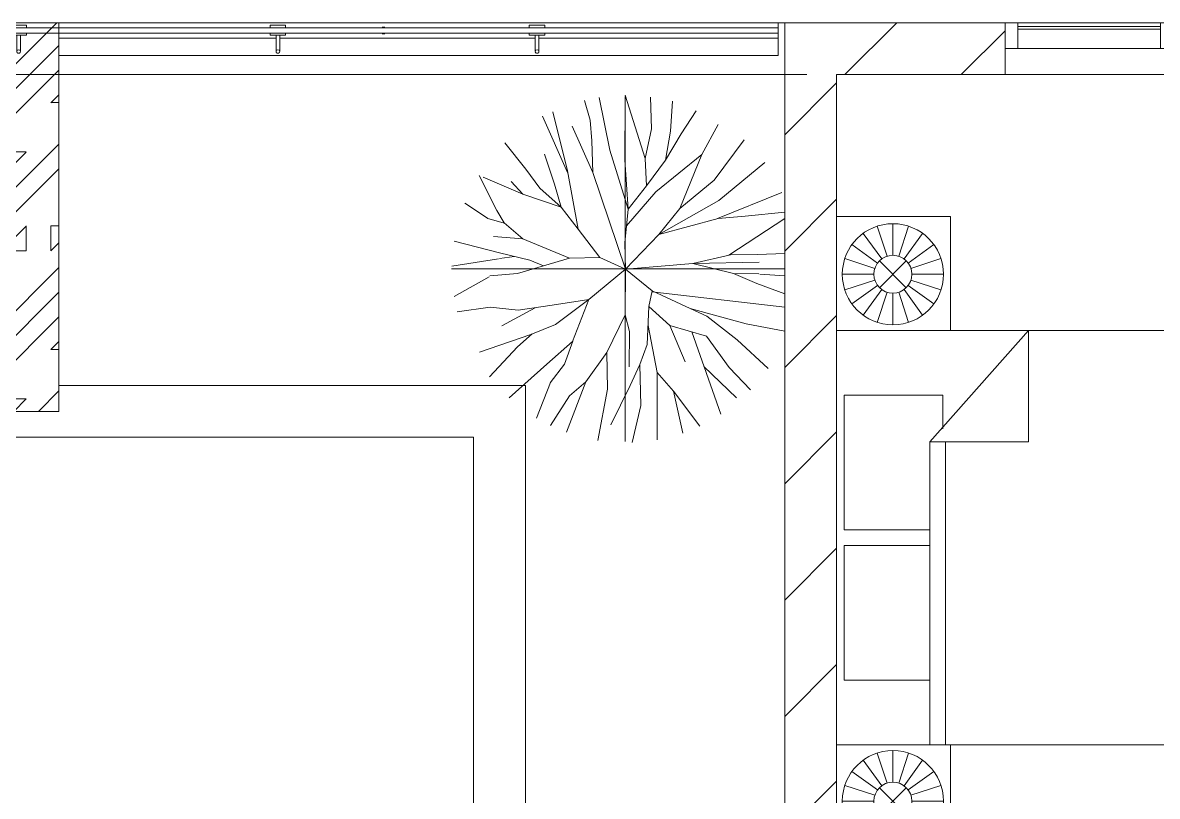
# Model space of a CAD drawing. Header units: millimetres. Extents: x -20144 to 117583, y -11426 to 48263.
# Drawn here: x 1511 to 5888, y 39614 to 42600 of the extents above; entities that cross this region are included whole.
import ezdxf

# ---------------------------------------------------------------- set-up
doc = ezdxf.new("R2010")
doc.units = ezdxf.units.MM
doc.linetypes.add('Grid Line', pattern=[22.225, 12.7, -3.175, 3.175, -3.175])
for name, color, linetype, lineweight in [('CUA', 31, 'Continuous', 9), ('HATCH-TUONG', 152, 'Continuous', 9), ('L-SITE', 91, 'Continuous', 5), ('NET CAT', 3, 'Continuous', 5), ('NET THAY 1', 41, 'Continuous', 5), ('NET THAY 2', 55, 'Continuous', 5), ('NET-CAT', 3, 'Continuous', 9), ('NET-THAY', 2, 'Continuous', 15), ('THIET BI', 44, 'Continuous', 5), ('TRUC', 225, 'Continuous', 5)]:
    doc.layers.add(name, color=color, linetype=linetype, lineweight=lineweight)
pattern_1 = [(45, (0, 0), (-224.5064, 224.5064), [])]

# ---------------------------------------------------------------- blocks, each defined once
blk = doc.blocks.new('Railing - NBS_RailInfillPnl_Post-721024-MẶT BẰNG TẦNG 24')
at = {"layer": 'NET THAY 2'}
for p, q in [((-13, -5), (-13, 5)), ((13, 5), (13, -5))]:
    blk.add_line(p, q, dxfattribs=at)
blk = doc.blocks.new('Railing - Railing-542844-MẶT BẰNG TẦNG 24')
at = {"layer": 'NET THAY 1'}
for p, q in [((4425.5, 42599.9), (1650.5, 42599.9)), ((4425.5, 42599.9), (4425.5, 42580.7)), ((4425.5, 42559.2), (4425.5, 42539.9)), ((2488.7, 42539.9), (1650.5, 42539.9)), ((3488.7, 42539.9), (2502.1, 42539.9)), ((4425.5, 42539.9), (3502.1, 42539.9)), ((4425.5, 42539.9), (4425.5, 42529.9)), ((4425.5, 42529.9), (4425.5, 42484.9)), ((1650.5, 42472.9), (4425.5, 42472.9)), ((4425.5, 42472.9), (1650.5, 42472.9)), ((4425.5, 42484.9), (4425.5, 42472.9))]:
    blk.add_line(p, q, dxfattribs=at)
at = {"rotation": 90}
blk.add_blockref('Railing - NBS_RailInfillPnl_Post-721024-MẶT BẰNG TẦNG 24', (2903, 42569.9), dxfattribs=at)
blk = doc.blocks.new('Top Rail Type - Top Rail_Internal_-542854-MẶT BẰNG TẦNG 24')
at = {"layer": 'NET THAY 1'}
for p, q in [((1521.3, 42559.2), (2469.3, 42559.2)), ((2466.3, 42580.7), (1524.3, 42580.7)), ((2521.3, 42559.2), (3469.3, 42559.2)), ((3466.3, 42580.7), (2524.3, 42580.7)), ((3521.3, 42559.2), (4425.5, 42559.2)), ((4425.5, 42580.7), (3524.3, 42580.7)), ((4425.5, 42559.2), (4425.5, 42580.7))]:
    blk.add_line(p, q, dxfattribs=at)
blk = doc.blocks.new('X-PHONG NGU 2 - X-PHONG NGU 2_Recovery_-626354-MẶT BẰNG TẦNG 24')
at = {"layer": 'CUA'}
for p, q in [((-1050, 100), (-1000, 100)), ((-1050, 0), (-1050, 100)), ((-1000, 100), (-450, 100)), ((-1000, 85), (-1000, 100)), ((-1000, 100), (-1000, 0)), ((-450, 100), (-450, 85)), ((-450, 100), (-400, 100)), ((-450, 0), (-450, 100)), ((-400, 100), (-350, 100)), ((-400, 50), (-400, 100)), ((-400, 100), (-400, 0)), ((-350, 100), (250, 100)), ((-350, 85), (-350, 100)), ((-350, 100), (-350, 50)), ((250, 100), (1000, 100)), ((250, 85), (250, 100)), ((250, 100), (250, 85)), ((250, 100), (300, 100)), ((250, 50), (250, 100)), ((300, 100), (300, 50)), ((1000, 100), (1000, 85)), ((1000, 100), (1050, 100)), ((1000, 0), (1000, 100)), ((1050, 100), (1050, 0)), ((-450, 85), (-1000, 85)), ((-1000, 75), (-450, 75)), ((-1000, 0), (-1000, 75)), ((-450, 75), (-450, 0)), ((-400, 50), (300, 50)), ((-400, 0), (-400, 50)), ((-350, 50), (-400, 50)), ((250, 85), (-350, 85)), ((1000, 85), (250, 85)), ((300, 50), (250, 50)), ((300, 50), (300, 0)), ((300, 50), (350, 50)), ((300, 0), (300, 50)), ((350, 50), (950, 50)), ((350, 35), (350, 50)), ((350, 50), (350, 0)), ((950, 50), (950, 35)), ((950, 50), (1000, 50)), ((950, 0), (950, 50)), ((1000, 50), (1000, 0)), ((-1000, 0), (-1050, 0)), ((-450, 0), (-1000, 0)), ((-400, 0), (-450, 0)), ((300, 0), (-400, 0)), ((350, 0), (300, 0)), ((950, 35), (350, 35)), ((950, 0), (350, 0)), ((1000, 0), (950, 0)), ((1050, 0), (1000, 0))]:
    blk.add_line(p, q, dxfattribs=at)
blk = doc.blocks.new('X-GIUONG - X-GIUONG-626367-MẶT BẰNG TẦNG 24')
at = {"layer": 'THIET BI'}
for p, q in [((-800, 2000), (800, 2000)), ((-800, 0.1), (-800, 2000)), ((-800, 0.1), (-800, 2000)), ((-800, 2000), (800, 2000)), ((800, 2000), (800, 0.1)), ((800, 2000), (800, 0.1)), ((-800, 740), (-370, 740)), ((-370, 360), (-800, 740)), ((-370, 740), (-370, 360)), ((-1239, 439), (-800, 439)), ((-1239, 0.1), (-1239, 439)), ((-1239, 439), (-1239, 0.1)), ((-800, 439), (-1239, 439)), ((-800, 439), (-800, 0.1)), ((-800, 0.1), (-800, 439)), ((800, 439), (1239, 439)), ((800, 0.1), (800, 439)), ((800, 439), (1239, 439)), ((800, 0.1), (800, 439)), ((1239, 439), (1239, 0.1)), ((1239, 439), (1239, 0.1)), ((-1039.2, 287), (-1076.9, 402.9)), ((-1016.6, 290.5), (-1016.6, 412.5)), ((-993.9, 287), (-956.3, 402.9)), ((-550, 410), (-420, 410)), ((-550, 30), (-550, 410)), ((-370, 420), (800, 420)), ((993.9, 287), (956.3, 402.9)), ((1016.6, 290.5), (1016.6, 412.5)), ((1039.2, 287), (1076.9, 402.9)), ((-1059.6, 276.6), (-1131.2, 375.2)), ((-973.5, 276.6), (-901.9, 375.2)), ((800, 360), (-370, 360)), ((-30, 360), (-30, 30)), ((30, 30), (30, 360)), ((550, 360), (550, 30)), ((973.5, 276.6), (901.9, 375.2)), ((1059.6, 276.6), (1131.2, 375.2)), ((-1075.8, 260.4), (-1174.4, 332.1)), ((-957.4, 260.4), (-858.7, 332.1)), ((957.4, 260.4), (858.7, 332.1)), ((1075.8, 260.4), (1174.4, 332.1)), ((-1086.1, 240), (-1202.1, 277.7)), ((-1068.3, 269.1), (-964.8, 165.6)), ((-1068.3, 165.6), (-964.8, 269.1)), ((-947, 240), (-831, 277.7)), ((947, 240), (831, 277.7)), ((1068.3, 269.1), (964.8, 165.6)), ((1068.3, 165.6), (964.8, 269.1)), ((1086.1, 240), (1202.1, 277.7)), ((-1089.7, 217.4), (-1211.7, 217.4)), ((-1086.1, 194.8), (-1202.1, 157.1)), ((-947, 194.8), (-831, 157.1)), ((-943.4, 217.4), (-821.4, 217.4)), ((-821.4, 217.4), (-943.4, 217.4)), ((943.4, 217.4), (821.4, 217.4)), ((821.4, 217.4), (943.4, 217.4)), ((947, 194.8), (831, 157.1)), ((1086.1, 194.8), (1202.1, 157.1)), ((1089.7, 217.4), (1211.7, 217.4)), ((-1075.8, 174.4), (-1174.4, 102.7)), ((-1059.6, 158.2), (-1131.2, 59.5)), ((-1039.2, 147.8), (-1076.9, 31.8)), ((-1016.6, 144.2), (-1016.6, 22.2)), ((-993.9, 147.8), (-956.3, 31.8)), ((-973.5, 158.2), (-901.9, 59.5)), ((-957.4, 174.4), (-858.7, 102.7)), ((957.4, 174.4), (858.7, 102.7)), ((973.5, 158.2), (901.9, 59.5)), ((993.9, 147.8), (956.3, 31.8)), ((1016.6, 144.2), (1016.6, 22.2)), ((1039.2, 147.8), (1076.9, 31.8)), ((1059.6, 158.2), (1131.2, 59.5)), ((1075.8, 174.4), (1174.4, 102.7)), ((-30, 30), (-550, 30)), ((550, 30), (30, 30))]:
    blk.add_line(p, q, dxfattribs=at)
for centre, radius in [((-1016.6, 217.4), 195.1), ((1016.6, 217.4), 195.1), ((-1016.6, 217.4), 73.2), ((1016.6, 217.4), 73.2)]:
    blk.add_circle(centre, radius, dxfattribs=at)
blk = doc.blocks.new('ALB-RAILING 32 - ALB-BALUSTER-V42-MẶT BẰNG TẦNG 24')
at = {"layer": 'NET THAY 1'}
for p, q in [((-30, 101.1), (-30, 91.9)), ((-30, 101.1), (30, 101.1)), ((-29, 101.1), (-30, 101.1)), ((-30, 91.9), (-29, 91.9)), ((30, 91.9), (-30, 91.9)), ((30, 101.1), (29, 101.1)), ((29, 91.9), (30, 91.9)), ((30, 91.9), (30, 101.1)), ((-30, 70.4), (-30, 63.2)), ((-30, 70.4), (30, 70.4)), ((-29, 70.4), (-30, 70.4)), ((-30, 63.2), (-29, 63.2)), ((30, 63.2), (-30, 63.2)), ((-7, 63.2), (-7, 15)), ((7, 15), (7, 63.2)), ((30, 70.4), (29, 70.4)), ((29, 63.2), (30, 63.2)), ((30, 63.2), (30, 70.4))]:
    blk.add_line(p, q, dxfattribs=at)
at = {"layer": 'NET THAY 1', "flags": 128}
for points in [[(-7, 1.4), (-7, 1.7), (-7, 2), (-7, 2.3), (-7, 2.6), (-7, 3), (-7, 3.3), (-7, 3.7), (-7, 4.1), (-7, 4.5), (-7, 5), (-7, 5.4), (-7, 5.9), (-7, 6.4), (-7, 6.9), (-7, 7.4), (-7, 7.9), (-7, 8.5), (-7, 9), (-7, 9.6), (-7, 10.1), (-7, 10.7), (-7, 11.3), (-7, 11.9), (-7, 12.5), (-7, 13), (-7, 13.6), (-7, 14.2), (-7, 14.8), (-7, 15)], [(7, 15), (7, 14.4), (7, 13.8), (7, 13.2), (7, 12.6), (7, 12), (7, 11.4), (7, 10.9), (7, 10.3), (7, 9.7), (7, 9.2), (7, 8.6), (7, 8.1), (7, 7.5), (7, 7), (7, 6.5), (7, 6), (7, 5.6), (7, 5.1), (7, 4.7), (7, 4.2), (7, 3.8), (7, 3.4), (7, 3.1), (7, 2.7)], [(-3, -6.3), (-3.2, -6.2), (-3.5, -6.1), (-3.7, -5.9), (-4, -5.8), (-4.2, -5.6), (-4.4, -5.4), (-4.6, -5.3), (-4.8, -5.1), (-5, -4.9), (-5.2, -4.7), (-5.4, -4.5), (-5.6, -4.2), (-5.7, -4), (-5.9, -3.8), (-6, -3.5), (-6.2, -3.3), (-6.3, -3), (-6.4, -2.8), (-6.5, -2.5), (-6.6, -2.3), (-6.7, -2), (-6.8, -1.7), (-6.8, -1.5), (-6.9, -1.2)], [(0, -7), (-0.3, -7), (-0.6, -7), (-0.8, -6.9), (-1.1, -6.9), (-1.4, -6.9), (-1.7, -6.8)], [(6.6, -2.5), (6.4, -2.7), (6.3, -3), (6.2, -3.2), (6.1, -3.5), (5.9, -3.7), (5.8, -4), (5.6, -4.2), (5.4, -4.4), (5.3, -4.6), (5.1, -4.8), (4.9, -5), (4.7, -5.2), (4.5, -5.4), (4.2, -5.6), (4, -5.7), (3.8, -5.9), (3.5, -6), (3.3, -6.2), (3, -6.3), (2.8, -6.4), (2.5, -6.5), (2.3, -6.6), (2, -6.7), (1.7, -6.8), (1.5, -6.8), (1.2, -6.9), (0.9, -6.9), (0.6, -7), (0.4, -7), (0.1, -7), (0, -7)], [(7, 0), (7, -0.3), (7, -0.6), (6.9, -0.8), (6.9, -1.1), (6.9, -1.4), (6.8, -1.7)]]:
    blk.add_lwpolyline(points, dxfattribs=at)
at = {"layer": 'NET THAY 1'}
for start, end in [(90, 270), (270, 90)]:
    blk.add_arc((0, 0), 7, start, end, dxfattribs=at)
blk = doc.blocks.new('ALB-RAILING 32 - ALB-BALUSTER-V12-MẶT BẰNG TẦNG 24')
at = {"layer": 'NET THAY 1'}
for p, q in [((-30, 101.1), (-30, 91.9)), ((-30, 101.1), (30, 101.1)), ((-29, 101.1), (-30, 101.1)), ((-30, 91.9), (-29, 91.9)), ((30, 91.9), (-30, 91.9)), ((30, 101.1), (29, 101.1)), ((29, 91.9), (30, 91.9)), ((30, 91.9), (30, 101.1)), ((-30, 70.4), (-30, 63.2)), ((-30, 70.4), (30, 70.4)), ((-29, 70.4), (-30, 70.4)), ((-30, 63.2), (-26, 63.2)), ((30, 63.2), (-30, 63.2)), ((-7, 63.2), (-7, 15)), ((7, 15), (7, 63.2)), ((26, 63.2), (30, 63.2)), ((30, 70.4), (29, 70.4)), ((30, 63.2), (30, 70.4))]:
    blk.add_line(p, q, dxfattribs=at)
at = {"layer": 'NET THAY 1', "flags": 128}
for points in [[(-7, 1.4), (-7, 1.7), (-7, 2), (-7, 2.3), (-7, 2.6), (-7, 3), (-7, 3.3), (-7, 3.7), (-7, 4.1), (-7, 4.5), (-7, 5), (-7, 5.4), (-7, 5.9), (-7, 6.4), (-7, 6.9), (-7, 7.4), (-7, 7.9), (-7, 8.5), (-7, 9), (-7, 9.6), (-7, 10.1), (-7, 10.7), (-7, 11.3), (-7, 11.9), (-7, 12.5), (-7, 13), (-7, 13.6), (-7, 14.2), (-7, 14.8), (-7, 15)], [(7, 15), (7, 14.4), (7, 13.8), (7, 13.2), (7, 12.6), (7, 12), (7, 11.4), (7, 10.9), (7, 10.3), (7, 9.7), (7, 9.2), (7, 8.6), (7, 8.1), (7, 7.5), (7, 7), (7, 6.5), (7, 6), (7, 5.6), (7, 5.1), (7, 4.7), (7, 4.2), (7, 3.8), (7, 3.4), (7, 3.1), (7, 2.7)], [(-3, -6.3), (-3.2, -6.2), (-3.5, -6.1), (-3.7, -5.9), (-4, -5.8), (-4.2, -5.6), (-4.4, -5.4), (-4.6, -5.3), (-4.8, -5.1), (-5, -4.9), (-5.2, -4.7), (-5.4, -4.5), (-5.6, -4.2), (-5.7, -4), (-5.9, -3.8), (-6, -3.5), (-6.2, -3.3), (-6.3, -3), (-6.4, -2.8), (-6.5, -2.5), (-6.6, -2.3), (-6.7, -2), (-6.8, -1.7), (-6.8, -1.5), (-6.9, -1.2)], [(0, -7), (-0.3, -7), (-0.6, -7), (-0.8, -6.9), (-1.1, -6.9), (-1.4, -6.9), (-1.7, -6.8)], [(6.6, -2.5), (6.4, -2.7), (6.3, -3), (6.2, -3.2), (6.1, -3.5), (5.9, -3.7), (5.8, -4), (5.6, -4.2), (5.4, -4.4), (5.3, -4.6), (5.1, -4.8), (4.9, -5), (4.7, -5.2), (4.5, -5.4), (4.2, -5.6), (4, -5.7), (3.8, -5.9), (3.5, -6), (3.3, -6.2), (3, -6.3), (2.8, -6.4), (2.5, -6.5), (2.3, -6.6), (2, -6.7), (1.7, -6.8), (1.5, -6.8), (1.2, -6.9), (0.9, -6.9), (0.6, -7), (0.4, -7), (0.1, -7), (0, -7)], [(7, 0), (7, -0.3), (7, -0.6), (6.9, -0.8), (6.9, -1.1), (6.9, -1.4), (6.8, -1.7)]]:
    blk.add_lwpolyline(points, dxfattribs=at)
at = {"layer": 'NET THAY 1'}
for start, end in [(90, 270), (270, 90)]:
    blk.add_arc((0, 0), 7, start, end, dxfattribs=at)
blk = doc.blocks.new('CAY XANH 1 - new block_dwg_110_植栽_中_高木 - 落葉1_φ4000_H5500-1445069-IDEA-4th Storey - Detail-V56-MẶT BẰNG TẦNG 24')
at = {"layer": 'L-SITE'}
for p, q in [((-667, 1111), (-958, 1760)), ((879, 1317), (625, 696)), ((1796, 880), (1057, 580)), ((-1850, 759), (-1578, 578)), ((-1570, 578), (-1398, 529)), ((1831, 583), (1188, 159)), ((-1453, 121), (-1278, 144)), ((-2000, 33), (-1462, 119)), ((-1975, -315), (-1571, -88)), ((1831, -77), (1545, -58)), ((1831, -439), (303, -262)), ((-1423, -653), (-1041, -445)), ((1097, -1672), (762, -724)), ((1278, -1483), (902, -1122)), ((-1024, -1718), (-864, -1308)), ((855, -1808), (552, -1405))]:
    blk.add_line(p, q, dxfattribs=at)
at = {"layer": 'L-SITE', "flags": 128}
for points in [[(-306, 1976), (-181, 1368), (30, 691), (242, 956)], [(-5, 2000), (224, 1272), (298, 1613), (285, 1980)], [(-472, 1941), (-408, 1715), (-389, 1474), (-379, 1110)], [(541, 1934), (518, 1586), (459, 1252), (641, 1557), (813, 1820)], [(-838, 1808), (-670, 1129), (-546, 458), (-743, 713), (-989, 932), (-1147, 1149), (-1389, 1451)], [(-615, 1645), (-379, 1110), (0, 0), (-295, 133)], [(1831, 178), (1516, 167), (1206, 162), (773, 64), (0, 0), (-10, 303), (30, 691), (-10, 1257), (-10, 1592)], [(10, 497), (348, 890), (879, 1317), (1065, 1665)], [(1364, 1487), (1021, 1024), (625, 696), (384, 396), (0, 0), (305, -251), (268, -432)], [(-934, 1324), (-819, 978), (-743, 713), (-1182, 862)], [(459, 1252), (242, 956), (224, 1272)], [(1602, 1227), (1074, 790), (384, 396), (1064, 582), (1374, 607), (1831, 656)], [(-1522, 376), (-1182, 348), (-1399, 530), (-1482, 672), (-1685, 1077)], [(-1640, 1059), (-1182, 862), (-1319, 1008)], [(-546, 458), (-295, 133), (-645, 125)], [(-1974, 319), (-1451, 187), (-1104, 101), (-945, 37)], [(-1182, 348), (-645, 125), (-1245, -52), (-1564, -80)], [(-1683, -957), (-1092, -755), (-807, -637), (-423, -352), (0, 0), (-5, -527)], [(1538, 78), (773, 64), (1241, -50)], [(1534, -57), (1241, -50), (1512, -168), (1831, -286)], [(1831, -715), (1389, -632), (743, -453), (305, -251)], [(-1938, -494), (-1560, -440), (-1235, -475), (-846, -416), (-423, -352), (-610, -834), (-905, -1095), (-1342, -1483)], [(508, -651), (268, -432), (248, -870), (165, -1101)], [(1640, -1145), (1284, -817), (935, -541), (743, -453)], [(-217, -960), (-5, -527), (44, -720), (39, -1126)], [(258, -651), (365, -1191), (365, -1967)], [(1438, -1391), (1191, -1135), (931, -773), (508, -651), (685, -1070)], [(-1567, -1243), (-1244, -895), (-1077, -745)], [(-867, -1310), (-703, -1095), (-608, -832)], [(-321, -1974), (-207, -1385), (-217, -960), (-458, -1297)], [(76, -1999), (175, -1573), (165, -1101), (52, -1342), (-170, -1795)], [(-682, -1880), (-458, -1297), (-645, -1459), (-866, -1803)], [(659, -1888), (552, -1405), (365, -1191)]]:
    blk.add_lwpolyline(points, dxfattribs=at)
blk = doc.blocks.new('CAY XANH 1 - new block_dwg-V57-MẶT BẰNG TẦNG 24')
at = {"xscale": 0.5, "yscale": 0.5, "zscale": 0.5}
blk.add_blockref('CAY XANH 1 - new block_dwg_110_植栽_中_高木 - 落葉1_φ4000_H5500-1445069-IDEA-4th Storey - Detail-V56-MẶT BẰNG TẦNG 24', (-494873.7, 495980.5), dxfattribs=at)
blk = doc.blocks.new('CAY XANH 1 - CAY XANH_dwg-V58-MẶT BẰNG TẦNG 24')
at = {"layer": 'L-SITE'}
for p, q in [((28746.5, 0), (28733, 0)), ((28788.3, 0), (28770.7, 0)), ((28931.4, 0), (28921.9, 0)), ((29155.3, 0), (29164.1, 0))]:
    blk.add_line(p, q, dxfattribs=at)
at = {"layer": 'L-SITE', "flags": 128}
for points in [[(28694.1, 0), (28684.6, 0), (28661.3, 0), (28659.4, 0), (28644, 0), (28634.5, 0), (28611.2, 0), (28603.7, 0), (28594.2, 0), (28603.7, 0), (28609.6, 0), (28592.2, 0), (28570.9, 0), (28578.4, 0), (28603.7, 0), (28662, 0), (28642.6, 0), (28600.1, 0), (28579.1, 0), (28609.9, 0), (28604, 0), (28575.2, 0), (28563.7, 0), (28584.7, 0), (28609.9, 0), (28613.8, 0), (28600.1, 0), (28611.8, 0), (28638.7, 0), (28677.6, 0), (28708.4, 0), (28713.9, 0), (28725.7, 0), (28715.9, 0), (28712.3, 0), (28702.5, 0), (28691, 0), (28706.4, 0), (28731.3, 0), (28735.2, 0), (28750.6, 0), (28756.5, 0), (28781.4, 0), (28806.3, 0), (28821.7, 0), (28833.5, 0), (28837.1, 0), (28862.3, 0), (28883.3, 0), (28898.7, 0), (28916, 0), (28931.4, 0)], [(28647.5, 0), (28660.7, 0), (28678.3, 0), (28673.9, 0), (28669.5, 0), (28647.5, 0)], [(29039.2, 0), (29014.3, 0), (28989.4, 0), (28974, 0), (28975.7, 0), (28958.6, 0), (28943.2, 0), (28925.9, 0), (28918, 0), (28931.4, 0), (28920, 0), (28895.1, 0), (28877.7, 0), (28821.5, 0), (28814, 0), (28794.6, 0), (28769.7, 0), (28707.5, 0), (28715.4, 0), (28722.9, 0), (28717.3, 0), (28707.5, 0), (28702, 0), (28694.1, 0)], [(28752.4, 0), (28737, 0), (28715.7, 0)], [(28715.7, 0), (28725.2, 0), (28721.6, 0), (28735, 0), (28740.6, 0), (28746.5, 0), (28765.8, 0), (28752.4, 0)], [(28733, 0), (28738.9, 0), (28756, 0), (28765.8, 0), (28771.4, 0), (28775.3, 0), (28781.2, 0), (28788.7, 0), (28792.7, 0), (28732.7, 0)], [(28732.7, 0), (28740.3, 0), (28815.9, 0), (28825.4, 0), (28881.6, 0), (28895.1, 0), (28898.7, 0), (28889.2, 0), (28895.1, 0), (28904.6, 0), (28921.9, 0), (28927.8, 0)], [(28763.8, 0), (28748.4, 0), (28746.5, 0)], [(28785.1, 0), (28788.7, 0), (28790.7, 0), (28785.1, 0), (28763.8, 0)], [(28770.7, 0), (28768.5, 0), (28779.5, 0), (28788.3, 0)], [(28817.6, 0), (28796.6, 0), (28785.1, 0)], [(28921.9, 0), (28908.5, 0), (28910.5, 0), (28893.1, 0), (28898.7, 0), (28893.1, 0), (28867.9, 0), (28812, 0)], [(28812, 0), (28823.5, 0), (28817.6, 0)], [(28927.8, 0), (28939.3, 0), (28941.3, 0), (28946.8, 0), (28956.7, 0), (28933.4, 0), (28921.9, 0), (28931.4, 0), (28946.8, 0), (28962.2, 0), (28970.1, 0), (28981.6, 0), (28995, 0)], [(29091.3, 0), (29110.6, 0), (29116.2, 0), (29106.7, 0), (29089.3, 0), (29081.8, 0), (29072, 0), (29058.5, 0), (29037.2, 0), (29033.6, 0), (29018.2, 0), (29008.4, 0), (29002.8, 0), (28997, 0), (28983.5, 0), (28966.2, 0), (28958.6, 0), (28956.7, 0), (28939.3, 0), (28921.9, 0)], [(28921.9, 0), (28931.4, 0), (28933.4, 0), (28943.2, 0), (28956.7, 0), (28954.7, 0), (28958.6, 0), (28975.7, 0), (28981.6, 0), (28987.5, 0), (29004.8, 0), (29037.2, 0), (29047.1, 0), (29053, 0), (29041.2, 0), (29043.1, 0), (29051, 0), (29068.4, 0)], [(28995, 0), (29010.4, 0), (29025.8, 0), (29020.2, 0), (29006.5, 0)], [(29006.5, 0), (29025.8, 0), (29029.7, 0), (29018.2, 0), (29025.8, 0), (29045.1, 0), (29053, 0), (29062.5, 0), (29070, 0), (29083.8, 0), (29108.7, 0), (29114.5, 0)], [(29361.1, 0), (29352.5, 0), (29344.7, 0), (29331.2, 0), (29311.9, 0), (29298.5, 0), (29229.9, 0), (29212.5, 0), (29205, 0), (29176.1, 0), (29168.3, 0), (29150.9, 0), (29145.3, 0), (29160.7, 0), (29174.2, 0), (29170.2, 0), (29152.9, 0), (29145.3, 0), (29102.8, 0), (29106.7, 0), (29070, 0), (29043.1, 0), (29037.2, 0)], [(29037.2, 0), (29058.5, 0), (29072, 0), (29087.4, 0), (29099.2, 0), (29089.3, 0), (29075.9, 0), (29068.4, 0), (29104.7, 0), (29116.2, 0)], [(29116.2, 0), (29091.3, 0), (29083.8, 0), (29070, 0), (29049, 0), (29039.2, 0)], [(29068.4, 0), (29056.6, 0), (29060.5, 0), (29112.3, 0), (29147, 0), (29158.4, 0), (29135.5, 0), (29131.6, 0), (29147, 0), (29162.4, 0), (29169.9, 0), (29187.3, 0), (29195.1, 0), (29222, 0), (29233.5, 0), (29256.7, 0), (29210.9, 0), (29220.4, 0), (29208.6, 0), (29224, 0), (29237.7, 0), (29247.2, 0), (29260.6, 0), (29268.5, 0), (29283.9, 0), (29299.3, 0), (29312.7, 0)], [(29114.5, 0), (29100.8, 0), (29091.3, 0)], [(29160.7, 0), (29147, 0), (29133.5, 0), (29139.4, 0), (29162.4, 0), (29170.2, 0), (29154.8, 0)], [(29164.1, 0), (29172.9, 0), (29179.5, 0), (29192.7, 0), (29186.1, 0), (29150.9, 0), (29144.3, 0), (29137.8, 0), (29144.3, 0), (29155.3, 0)], [(29154.8, 0), (29162.4, 0), (29181.7, 0), (29191.5, 0), (29185.6, 0), (29212.5, 0), (29224, 0), (29205, 0), (29199.1, 0), (29177.8, 0), (29179.7, 0)], [(29179.7, 0), (29174.2, 0), (29160.7, 0)], [(29221.3, 0), (29199.3, 0), (29186.1, 0), (29199.3, 0)], [(29199.3, 0), (29210.3, 0), (29230.1, 0), (29241.1, 0), (29283.4, 0), (29301, 0), (29296.6, 0), (29238.9, 0), (29241.1, 0), (29225.7, 0), (29221.3, 0)], [(29312.7, 0), (29293.4, 0), (29302.9, 0), (29316.3, 0), (29320.3, 0), (29302.9, 0), (29285.5, 0), (29262.6, 0), (29270.1, 0), (29304.9, 0), (29312.7, 0), (29304.9, 0), (29297.3, 0), (29281.9, 0), (29327.3, 0), (29348.6, 0), (29330.1, 0), (29343.5, 0), (29361.1, 0)]]:
    blk.add_lwpolyline(points, dxfattribs=at)
for points in [[(28645.7, 0), (28641.3, 0), (28706.9, 0), (28676.5, 0), (28672.1, 0), (28685.3, 0), (28676.5, 0)], [(28690.8, 0), (28669.5, 0), (28662, 0), (28675.4, 0), (28681, 0), (28698.3, 0), (28700.3, 0)], [(28737.7, 0), (28750.9, 0), (28759.7, 0), (28755.3, 0), (28737.7, 0), (28711.3, 0), (28700.3, 0), (28698.1, 0), (28715.7, 0), (28717.9, 0), (28722.3, 0), (28739.9, 0)], [(28785.9, 0), (28783.7, 0), (28768.3, 0), (28757.3, 0), (28752.9, 0), (28748.5, 0), (28768.3, 0), (28777.1, 0)], [(28904.6, 0), (28915.6, 0), (28871.6, 0), (28805.9, 0), (28810.3, 0), (28803.7, 0), (28873.8, 0), (28882.6, 0)], [(28871.6, 0), (28858.4, 0), (28851.8, 0), (28862.8, 0)], [(28898, 0), (28909, 0), (28928.8, 0), (28931, 0), (28935.4, 0), (28942, 0), (28931, 0), (28909, 0), (28880.4, 0)], [(28926.6, 0), (28942, 0), (28957.4, 0), (28950.8, 0), (28975, 0), (28957.4, 0), (28948.6, 0), (28915.6, 0)], [(28970.6, 0), (28975, 0), (28957.4, 0), (28942, 0), (28955.2, 0), (28950.8, 0)], [(29036.6, 0), (29043.2, 0), (29045.4, 0), (29025.6, 0), (29023.4, 0)], [(29118, 0), (29115.8, 0), (29135.6, 0), (29140, 0), (29129, 0)], [(29157.5, 0), (29161.9, 0), (29190.5, 0), (29194.9, 0), (29192.7, 0), (29205.9, 0), (29225.7, 0), (29219.1, 0), (29205.9, 0), (29203.7, 0), (29192.7, 0), (29164.1, 0)], [(29287, 0), (29239.4, 0), (29231.8, 0), (29294.6, 0), (29300.5, 0), (29319.8, 0), (29304.4, 0)]]:
    blk.add_lwpolyline(points, close=True, dxfattribs=at)
blk = doc.blocks.new('CAY XANH 1 - CAY XANH_dwg-V54-MẶT BẰNG TẦNG 24')
at = {"layer": 'L-SITE'}
for p, q in [((0, -28746.5), (0, -28733)), ((0, -28788.3), (0, -28770.7)), ((0, -28931.4), (0, -28921.9)), ((0, -29155.3), (0, -29164.1))]:
    blk.add_line(p, q, dxfattribs=at)
at = {"layer": 'L-SITE', "flags": 128}
for points in [[(0, -28694.1), (0, -28684.6), (0, -28661.3), (0, -28659.4), (0, -28644), (0, -28634.5), (0, -28611.2), (0, -28603.7), (0, -28594.2), (0, -28603.7), (0, -28609.6), (0, -28592.2), (0, -28570.9), (0, -28578.4), (0, -28603.7), (0, -28662), (0, -28642.6), (0, -28600.1), (0, -28579.1), (0, -28609.9), (0, -28604), (0, -28575.2), (0, -28563.7), (0, -28584.7), (0, -28609.9), (0, -28613.8), (0, -28600.1), (0, -28611.8), (0, -28638.7), (0, -28677.6), (0, -28708.4), (0, -28713.9), (0, -28725.7), (0, -28715.9), (0, -28712.3), (0, -28702.5), (0, -28691), (0, -28706.4), (0, -28731.3), (0, -28735.2), (0, -28750.6), (0, -28756.5), (0, -28781.4), (0, -28806.3), (0, -28821.7), (0, -28833.5), (0, -28837.1), (0, -28862.3), (0, -28883.3), (0, -28898.7), (0, -28916), (0, -28931.4)], [(0, -28647.5), (0, -28660.7), (0, -28678.3), (0, -28673.9), (0, -28669.5), (0, -28647.5)], [(0, -29039.2), (0, -29014.3), (0, -28989.4), (0, -28974), (0, -28975.7), (0, -28958.6), (0, -28943.2), (0, -28925.9), (0, -28918), (0, -28931.4), (0, -28920), (0, -28895.1), (0, -28877.7), (0, -28821.5), (0, -28814), (0, -28794.6), (0, -28769.7), (0, -28707.5), (0, -28715.4), (0, -28722.9), (0, -28717.3), (0, -28707.5), (0, -28702), (0, -28694.1)], [(0, -28752.4), (0, -28737), (0, -28715.7)], [(0, -28715.7), (0, -28725.2), (0, -28721.6), (0, -28735), (0, -28740.6), (0, -28746.5), (0, -28765.8), (0, -28752.4)], [(0, -28733), (0, -28738.9), (0, -28756), (0, -28765.8), (0, -28771.4), (0, -28775.3), (0, -28781.2), (0, -28788.7), (0, -28792.7), (0, -28732.7)], [(0, -28732.7), (0, -28740.3), (0, -28815.9), (0, -28825.4), (0, -28881.6), (0, -28895.1), (0, -28898.7), (0, -28889.2), (0, -28895.1), (0, -28904.6), (0, -28921.9), (0, -28927.8)], [(0, -28763.8), (0, -28748.4), (0, -28746.5)], [(0, -28785.1), (0, -28788.7), (0, -28790.7), (0, -28785.1), (0, -28763.8)], [(0, -28770.7), (0, -28768.5), (0, -28779.5), (0, -28788.3)], [(0, -28817.6), (0, -28796.6), (0, -28785.1)], [(0, -28921.9), (0, -28908.5), (0, -28910.5), (0, -28893.1), (0, -28898.7), (0, -28893.1), (0, -28867.9), (0, -28812)], [(0, -28812), (0, -28823.5), (0, -28817.6)], [(0, -28927.8), (0, -28939.3), (0, -28941.3), (0, -28946.8), (0, -28956.7), (0, -28933.4), (0, -28921.9), (0, -28931.4), (0, -28946.8), (0, -28962.2), (0, -28970.1), (0, -28981.6), (0, -28995)], [(0, -29091.3), (0, -29110.6), (0, -29116.2), (0, -29106.7), (0, -29089.3), (0, -29081.8), (0, -29072), (0, -29058.5), (0, -29037.2), (0, -29033.6), (0, -29018.2), (0, -29008.4), (0, -29002.8), (0, -28997), (0, -28983.5), (0, -28966.2), (0, -28958.6), (0, -28956.7), (0, -28939.3), (0, -28921.9)], [(0, -28921.9), (0, -28931.4), (0, -28933.4), (0, -28943.2), (0, -28956.7), (0, -28954.7), (0, -28958.6), (0, -28975.7), (0, -28981.6), (0, -28987.5), (0, -29004.8), (0, -29037.2), (0, -29047.1), (0, -29053), (0, -29041.2), (0, -29043.1), (0, -29051), (0, -29068.4)], [(0, -28995), (0, -29010.4), (0, -29025.8), (0, -29020.2), (0, -29006.5)], [(0, -29006.5), (0, -29025.8), (0, -29029.7), (0, -29018.2), (0, -29025.8), (0, -29045.1), (0, -29053), (0, -29062.5), (0, -29070), (0, -29083.8), (0, -29108.7), (0, -29114.5)], [(0, -29312.7), (0, -29293.4), (0, -29302.9), (0, -29316.3), (0, -29320.3), (0, -29302.9), (0, -29285.5), (0, -29262.6), (0, -29270.1), (0, -29304.9), (0, -29312.7), (0, -29304.9), (0, -29297.3), (0, -29281.9), (0, -29327.3), (0, -29348.6), (0, -29330.1), (0, -29343.5), (0, -29390.9), (0, -29381.4), (0, -29362), (0, -29366), (0, -29373.5), (0, -29352.5), (0, -29344.7), (0, -29331.2), (0, -29311.9), (0, -29298.5), (0, -29229.9), (0, -29212.5), (0, -29205), (0, -29176.1), (0, -29168.3), (0, -29150.9), (0, -29145.3), (0, -29160.7), (0, -29174.2), (0, -29170.2), (0, -29152.9), (0, -29145.3), (0, -29102.8), (0, -29106.7), (0, -29070), (0, -29043.1), (0, -29037.2)], [(0, -29037.2), (0, -29058.5), (0, -29072), (0, -29087.4), (0, -29099.2), (0, -29089.3), (0, -29075.9), (0, -29068.4), (0, -29104.7), (0, -29116.2)], [(0, -29116.2), (0, -29091.3), (0, -29083.8), (0, -29070), (0, -29049), (0, -29039.2)], [(0, -29068.4), (0, -29056.6), (0, -29060.5), (0, -29112.3), (0, -29147), (0, -29158.4), (0, -29135.5), (0, -29131.6), (0, -29147), (0, -29162.4), (0, -29169.9), (0, -29187.3), (0, -29195.1), (0, -29222), (0, -29233.5), (0, -29256.7), (0, -29210.9), (0, -29220.4), (0, -29208.6), (0, -29224), (0, -29237.7), (0, -29247.2), (0, -29260.6), (0, -29268.5), (0, -29283.9), (0, -29299.3), (0, -29312.7)], [(0, -29114.5), (0, -29100.8), (0, -29091.3)], [(0, -29160.7), (0, -29147), (0, -29133.5), (0, -29139.4), (0, -29162.4), (0, -29170.2), (0, -29154.8)], [(0, -29164.1), (0, -29172.9), (0, -29179.5), (0, -29192.7), (0, -29186.1), (0, -29150.9), (0, -29144.3), (0, -29137.8), (0, -29144.3), (0, -29155.3)], [(0, -29154.8), (0, -29162.4), (0, -29181.7), (0, -29191.5), (0, -29185.6), (0, -29212.5), (0, -29224), (0, -29205), (0, -29199.1), (0, -29177.8), (0, -29179.7)], [(0, -29179.7), (0, -29174.2), (0, -29160.7)], [(0, -29221.3), (0, -29199.3), (0, -29186.1), (0, -29199.3)], [(0, -29199.3), (0, -29210.3), (0, -29230.1), (0, -29241.1), (0, -29283.4), (0, -29301), (0, -29296.6), (0, -29238.9), (0, -29241.1), (0, -29225.7), (0, -29221.3)]]:
    blk.add_lwpolyline(points, dxfattribs=at)
for points in [[(0, -28645.7), (0, -28641.3), (0, -28706.9), (0, -28676.5), (0, -28672.1), (0, -28685.3), (0, -28676.5)], [(0, -28690.8), (0, -28669.5), (0, -28662), (0, -28675.4), (0, -28681), (0, -28698.3), (0, -28700.3)], [(0, -28737.7), (0, -28750.9), (0, -28759.7), (0, -28755.3), (0, -28737.7), (0, -28711.3), (0, -28700.3), (0, -28698.1), (0, -28715.7), (0, -28717.9), (0, -28722.3), (0, -28739.9)], [(0, -28785.9), (0, -28783.7), (0, -28768.3), (0, -28757.3), (0, -28752.9), (0, -28748.5), (0, -28768.3), (0, -28777.1)], [(0, -28904.6), (0, -28915.6), (0, -28871.6), (0, -28805.9), (0, -28810.3), (0, -28803.7), (0, -28873.8), (0, -28882.6)], [(0, -28871.6), (0, -28858.4), (0, -28851.8), (0, -28862.8)], [(0, -28898), (0, -28909), (0, -28928.8), (0, -28931), (0, -28935.4), (0, -28942), (0, -28931), (0, -28909), (0, -28880.4)], [(0, -28926.6), (0, -28942), (0, -28957.4), (0, -28950.8), (0, -28975), (0, -28957.4), (0, -28948.6), (0, -28915.6)], [(0, -28970.6), (0, -28975), (0, -28957.4), (0, -28942), (0, -28955.2), (0, -28950.8)], [(0, -29036.6), (0, -29043.2), (0, -29045.4), (0, -29025.6), (0, -29023.4)], [(0, -29118), (0, -29115.8), (0, -29135.6), (0, -29140), (0, -29129)], [(0, -29157.5), (0, -29161.9), (0, -29190.5), (0, -29194.9), (0, -29192.7), (0, -29205.9), (0, -29225.7), (0, -29219.1), (0, -29205.9), (0, -29203.7), (0, -29192.7), (0, -29164.1)], [(0, -29287), (0, -29239.4), (0, -29231.8), (0, -29294.6), (0, -29300.5), (0, -29319.8), (0, -29304.4)]]:
    blk.add_lwpolyline(points, close=True, dxfattribs=at)
blk = doc.blocks.new('CAY XANH 1 - CAY XANH 1-V59-MẶT BẰNG TẦNG 24')
for name, p, xscale, yscale, zscale in [('CAY XANH 1 - new block_dwg-V57-MẶT BẰNG TẦNG 24', (331762.8, -332503.6), 0.6703958691910499, 0.6703958691910499, 0.6703958691910499), ('CAY XANH 1 - CAY XANH_dwg-V54-MẶT BẰNG TẦNG 24', (0, 46610), 1.608504446305672, 1.608504446305672, 1.608504446305672), ('CAY XANH 1 - CAY XANH_dwg-V58-MẶT BẰNG TẦNG 24', (-46720.7, 0), 1.612196637345681, 1.612196637345681, 1.612196637345681)]:
    blk.add_blockref(name, p, dxfattribs=dict(xscale=xscale, yscale=yscale, zscale=zscale))

msp = doc.modelspace()

# ---------------------------------------------------------------- hatches: boundary and pattern name
at = {"layer": 'HATCH-TUONG', "lineweight": 5}
h = msp.add_hatch(dxfattribs=at)
h.set_pattern_fill('FP_2', color=256, style=0, pattern_type=2)
h.set_pattern_definition(pattern_1)
h.paths.add_polyline_path([(4450.5, 32999.9), (4650.5, 32999.9), (4650.5, 42599.9), (4450.5, 42599.9), (4450.5, 33888.7)], flags=0)
h = msp.add_hatch(dxfattribs=at)
h.set_pattern_fill('FP_2', color=256, style=0, pattern_type=2)
h.set_pattern_definition(pattern_1)
h.paths.add_polyline_path([(4650.5, 42399.9), (5300.5, 42399.9), (5300.5, 42599.9), (4650.5, 42599.9), (4650.5, 42552.8)], flags=0)
h.paths.add_polyline_path([(7400.5, 42399.9), (7800.5, 42399.9), (7800.5, 42599.9), (7400.5, 42599.9), (7400.5, 42499.9)], flags=0)
at = {"layer": 'NET CAT'}
h = msp.add_hatch(dxfattribs=at)
h.set_pattern_fill('FP_1', color=256, style=0, pattern_type=2)
h.set_pattern_definition([(45, (95.25, 0), (-476.246, 476.246), []), (45, (190.5, 0), (-476.246, 476.246), []), (45, (0, 0), (-476.246, 476.246), []), (45, (476.25, 0), (-476.246, 476.246), []), (45, (571.5, 0), (-476.246, 476.246), []), (0, (381, 95.25), (0, 952.5), [95.25, -857.25]), (0, (476.25, 190.5), (0, 952.5), [95.25, -857.25]), (45, (381, 95.25), (0, 952.491), [134.684, -1212.342]), (45, (476.25, 95.25), (0, 952.491), [134.684, -1212.342]), (0, (381, 95.25), (0, 952.5), [95.25, -857.25]), (90, (-95.25, 95.25), (-952.5, 6e-14), [95.25, -857.25]), (90, (0, 95.25), (-952.5, 6e-14), [190.5, -762]), (45, (-95.25, 190.5), (0, 952.491), [134.684, -1212.342]), (90, (762, 381), (-952.5, 6e-14), [95.25, -857.25]), (0, (666.75, 381), (0, 952.5), [95.25, -857.25]), (45, (666.75, 381), (0, 952.491), [134.683, -1212.342]), (0, (857.25, 95.25), (0, 952.5), [95.25, -857.25]), (0, (857.25, 571.5), (0, 952.5), [95.25, -857.25]), (90, (1047.75, 666.75), (-952.5, 6e-14), [95.25, -857.25]), (45, (857.25, 571.5), (0, 952.491), [269.367, -1077.66]), (45, (952.5, 571.5), (0, 952.491), [134.683, -1212.342]), (45, (1143, 762), (0, 952.491), [134.684, -1212.342]), (0, (1143, 857.25), (0, 952.5), [95.25, -857.25]), (90, (1143, 762), (-952.5, 6e-14), [95.25, -857.25]), (0, (476.25, 762), (0, 952.5), [95.25, -857.25]), (0, (666.75, 857.25), (0, 952.5), [95.25, -857.25]), (90, (571.5, 762), (-952.5, 6e-14), [95.25, -857.25]), (90, (666.75, 762), (-952.5, 6e-14), [95.25, -857.25]), (45, (476.25, 762), (0, 952.491), [134.684, -1212.342]), (45, (666.75, 762), (0, 952.491), [134.683, -1212.342]), (135, (119, 214.8), (-952.491, 6e-14), [134.684, -1212.342]), (135, (238.1, 333.4), (-952.491, 6e-14), [134.684, -1212.342]), (135, (309.56, 404.8), (-952.491, 6e-14), [134.684, -1212.342]), (135, (333.4, 428.6), (-952.491, 6e-14), [134.683, -1212.342]), (135, (381, 476.25), (-952.491, 6e-14), [134.683, -1212.342]), (135, (404.8, 500.06), (-952.491, 6e-14), [134.684, -1212.342]), (135, (476.25, 571.5), (-952.491, 6e-14), [134.683, -1212.342]), (135, (523.9, 619.1), (-952.491, 6e-14), [134.684, -1212.342]), (45, (119, 214.8), (0, 952.491), [95.25, -1251.776]), (45, (238.1, 333.4), (0, 952.491), [67.36, -1279.665]), (45, (404.8, 500.06), (0, 952.491), [67.36, -1279.665]), (45, (309.56, 595.3), (0, 952.491), [67.36, -1279.665]), (45, (476.25, 571.5), (0, 952.491), [67.36, -1279.665]), (45, (381, 666.75), (0, 952.491), [67.36, -1279.665]), (0, (24.2, 309.5), (0, 952.5), [190.043, -762.457]), (0, (238.1, 523.9), (0, 952.5), [95.25, -857.25])])
h.paths.add_polyline_path([(1350.5, 41099.9), (1650.5, 41099.9), (1650.5, 42599.9), (1350.5, 42599.9), (1350.5, 41590.1)], flags=0)
h.paths.add_polyline_path([(1375.5, 42356.9), (1375.5, 42382.9), (1385.5, 42382.9), (1385.5, 42356.9)], flags=0)
h.paths.add_polyline_path([(1493.5, 42482), (1488.3, 42488.7), (1493.5, 42493.5), (1502.1, 42486.9)], flags=0)
h.paths.add_polyline_path([(1502.3, 42488.7), (1495.3, 42494.3), (1500.6, 42492.8), (1502.1, 42489.3)], flags=0)
h.paths.add_polyline_path([(1502, 42492.8), (1499, 42497.5), (1501.4, 42494.8)], flags=0)
h.paths.add_polyline_path([(1502, 42503.7), (1488.6, 42503.7), (1487.6, 42552), (1469.3, 42552.8), (1469.4, 42559.2), (1521.3, 42559.2), (1521.3, 42552), (1502.1, 42552), (1502.1, 42503.7)], flags=0)
h.paths.add_polyline_path([(1393.5, 42564.9), (1367.5, 42564.9), (1367.5, 42574.9), (1393.5, 42574.9)], flags=0)
h.paths.add_polyline_path([(1469.3, 42580.7), (1466.3, 42580.7), (1466.3, 42589.9), (1524.3, 42589.9), (1524.3, 42580.7), (1474.1, 42580.7)], flags=0)

# ---------------------------------------------------------------- linework, layer by layer
at = {"layer": 'NET CAT', "lineweight": 13}
for p, q in [((1650.5, 42599.9), (1350.5, 42599.9)), ((1650.5, 41099.9), (1650.5, 42599.9)), ((1350.5, 41099.9), (1650.5, 41099.9))]:
    msp.add_line(p, q, dxfattribs=at)
at = {"layer": 'NET-CAT', "lineweight": 15}
for p, q in [((4650.5, 42599.9), (4450.5, 42599.9)), ((4450.5, 42599.9), (4450.5, 32999.9)), ((5300.5, 42599.9), (4650.5, 42599.9)), ((5300.5, 42399.9), (5300.5, 42499.9)), ((4650.5, 38799.9), (4650.5, 42399.9)), ((4650.5, 42399.9), (5300.5, 42399.9))]:
    msp.add_line(p, q, dxfattribs=at)
at = {"layer": 'NET-THAY', "lineweight": 9}
for p, q in [((7800.5, 42599.9), (4425.5, 42599.9)), ((4425.5, 42599.9), (4450.5, 42599.9)), ((4450.5, 42399.9), (1650.5, 42399.9)), ((7400.5, 42399.9), (5300.5, 42399.9)), ((1650.5, 41199.9), (3250.5, 41199.9)), ((3450.5, 41199.9), (3250.5, 41199.9)), ((3450.5, 41199.9), (3450.5, 34200)), ((3250.5, 40999.9), (-1699.5, 40999.9)), ((3250.5, 34200), (3250.5, 40999.9))]:
    msp.add_line(p, q, dxfattribs=at)
at = {"layer": 'TRUC', "linetype": 'Grid Line', "ltscale": 50}
for p, q in [((42000.5, 42599.9), (-11036.3, 42599.9)), ((42000.5, 42399.9), (-14407, 42399.9))]:
    msp.add_line(p, q, dxfattribs=at)

# ---------------------------------------------------------------- block references
at = {"lineweight": 9}
for name, p in [('Railing - Railing-542844-MẶT BẰNG TẦNG 24', (0, 0)), ('ALB-RAILING 32 - ALB-BALUSTER-V42-MẶT BẰNG TẦNG 24', (1495.3, 42488.7)), ('ALB-RAILING 32 - ALB-BALUSTER-V12-MẶT BẰNG TẦNG 24', (2495.3, 42488.7)), ('ALB-RAILING 32 - ALB-BALUSTER-V12-MẶT BẰNG TẦNG 24', (3495.3, 42488.7)), ('X-PHONG NGU 2 - X-PHONG NGU 2_Recovery_-626354-MẶT BẰNG TẦNG 24', (6350.5, 42499.9)), ('Top Rail Type - Top Rail_Internal_-542854-MẶT BẰNG TẦNG 24', (0, 0)), ('CAY XANH 1 - CAY XANH 1-V59-MẶT BẰNG TẦNG 24', (3835.3, 41649.6))]:
    msp.add_blockref(name, p, dxfattribs=at)
at = {"lineweight": 9, "rotation": 270}
msp.add_blockref('X-GIUONG - X-GIUONG-626367-MẶT BẰNG TẦNG 24', (4650.5, 40612.5), dxfattribs=at)

doc.saveas('drawing.dxf')
